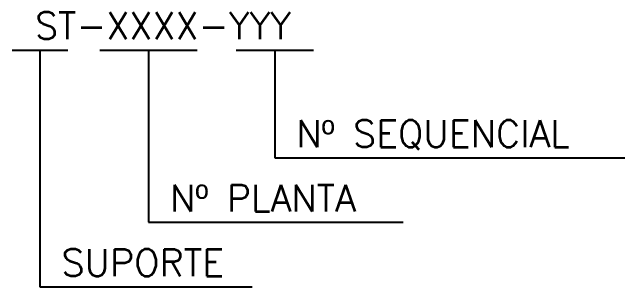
# Model space of a CAD drawing. Header units: millimetres. Extents: x 0 to 42050, y 0 to 29700.
# Drawn here: x 35856 to 38702, y 7795 to 9072 of the extents above; entities that cross this region are included whole.
import ezdxf
from ezdxf.enums import TextEntityAlignment as Align

# ---------------------------------------------------------------- set-up
doc = ezdxf.new("R2010")
doc.units = ezdxf.units.MM
doc.header["$LTSCALE"] = 50
for name, color, linetype in [('TL2', 7, 'Continuous'), ('TNR100', 3, 'Continuous'), ('TR100', 3, 'Continuous')]:
    doc.layers.add(name, color=color, linetype=linetype)
doc.styles.add('R100', font='simplex.shx', dxfattribs={"height": 25})
doc.styles.add('TR100', font='simplex.shx')

msp = doc.modelspace()

# ---------------------------------------------------------------- linework, layer by layer
at = {"layer": 'TL2'}
for p, q in [((36114.03, 8894.76), (35856.41, 8894.76)), ((35985.22, 8894.76), (35985.22, 7794.76)), ((36716.25, 8894.76), (36262.78, 8894.76)), ((36489.52, 8894.76), (36489.52, 8094.76)), ((37256.41, 8894.76), (36896.2, 8894.76)), ((37076.3, 8894.76), (37076.3, 8394.76)), ((37076.3, 8394.76), (38702.01, 8394.76)), ((36489.52, 8094.76), (37673.07, 8094.76)), ((35985.22, 7794.76), (36971.59, 7794.76))]:
    msp.add_line(p, q, dxfattribs=at)

# ---------------------------------------------------------------- texts
at = {"layer": 'TNR100', "style": 'R100'}
msp.add_text('ST-XXXX-YYY', height=125, dxfattribs=at).set_placement((36556.41, 9009.76), align=Align.MIDDLE_CENTER)
at = {"layer": 'TR100', "style": 'TR100'}
for s, p in [('Nº SEQUENCIAL', (37176.3, 8444.76)), ('Nº PLANTA', (36589.52, 8144.76)), ('SUPORTE', (36085.22, 7844.76))]:
    msp.add_text(s, height=125, dxfattribs=at).set_placement(p)

doc.saveas('drawing.dxf')
